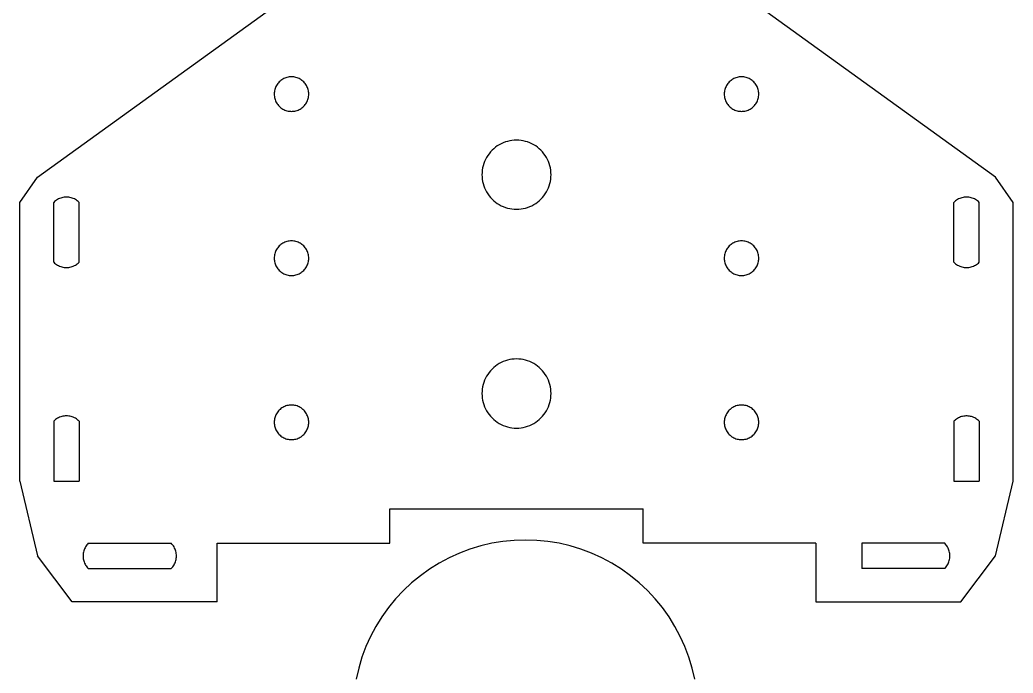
# Model space of a CAD drawing. Extents: x -403 to 403, y -278 to 278.
# Drawn here: x 228.3 to 314.6, y -68.9 to -12.2 of the extents above; entities that cross this region are included whole.
import ezdxf

# ---------------------------------------------------------------- set-up
doc = ezdxf.new("R2010")
doc.units = 0
doc.layers.get('0').update_dxf_attribs({"linetype": 'CONTINUOUS'})

msp = doc.modelspace()

# ---------------------------------------------------------------- linework, layer by layer
for p, q in [((229.871, -25.883), (256.471, -6.661)), ((313.071, -25.883), (286.471, -6.661)), ((251.439, -17.24), (251.347, -17.275)), ((251.533, -17.212), (251.439, -17.24)), ((251.629, -17.189), (251.533, -17.212)), ((251.726, -17.173), (251.629, -17.189)), ((251.823, -17.164), (251.726, -17.173)), ((251.921, -17.161), (251.823, -17.164)), ((252.019, -17.164), (251.921, -17.161)), ((252.117, -17.173), (252.019, -17.164)), ((252.214, -17.189), (252.117, -17.173)), ((252.31, -17.212), (252.214, -17.189)), ((252.404, -17.24), (252.31, -17.212)), ((252.495, -17.275), (252.404, -17.24)), ((290.539, -17.24), (290.447, -17.275)), ((290.633, -17.212), (290.539, -17.24)), ((290.729, -17.189), (290.633, -17.212)), ((290.826, -17.173), (290.729, -17.189)), ((290.923, -17.164), (290.826, -17.173)), ((291.021, -17.161), (290.923, -17.164)), ((291.119, -17.164), (291.021, -17.161)), ((291.217, -17.173), (291.119, -17.164)), ((291.314, -17.189), (291.217, -17.173)), ((291.41, -17.212), (291.314, -17.189)), ((291.504, -17.24), (291.41, -17.212)), ((291.595, -17.275), (291.504, -17.24)), ((250.536, -18.087), (250.501, -18.178)), ((250.576, -17.997), (250.536, -18.087)), ((250.622, -17.911), (250.576, -17.997)), ((250.674, -17.827), (250.622, -17.911)), ((250.731, -17.747), (250.674, -17.827)), ((250.794, -17.672), (250.731, -17.747)), ((250.861, -17.6), (250.794, -17.672)), ((250.932, -17.533), (250.861, -17.6)), ((251.008, -17.471), (250.932, -17.533)), ((251.088, -17.413), (251.008, -17.471)), ((251.171, -17.362), (251.088, -17.413)), ((251.258, -17.315), (251.171, -17.362)), ((251.347, -17.275), (251.258, -17.315)), ((252.585, -17.315), (252.495, -17.275)), ((252.671, -17.362), (252.585, -17.315)), ((252.755, -17.413), (252.671, -17.362)), ((252.834, -17.471), (252.755, -17.413)), ((252.91, -17.533), (252.834, -17.471)), ((252.982, -17.6), (252.91, -17.533)), ((253.049, -17.672), (252.982, -17.6)), ((253.111, -17.747), (253.049, -17.672)), ((253.169, -17.827), (253.111, -17.747)), ((253.22, -17.911), (253.169, -17.827)), ((253.267, -17.997), (253.22, -17.911)), ((253.307, -18.087), (253.267, -17.997)), ((253.342, -18.178), (253.307, -18.087)), ((289.636, -18.087), (289.601, -18.178)), ((289.676, -17.997), (289.636, -18.087)), ((289.722, -17.911), (289.676, -17.997)), ((289.774, -17.827), (289.722, -17.911)), ((289.831, -17.747), (289.774, -17.827)), ((289.894, -17.672), (289.831, -17.747)), ((289.961, -17.6), (289.894, -17.672)), ((290.032, -17.533), (289.961, -17.6)), ((290.108, -17.471), (290.032, -17.533)), ((290.188, -17.413), (290.108, -17.471)), ((290.271, -17.362), (290.188, -17.413)), ((290.358, -17.315), (290.271, -17.362)), ((290.447, -17.275), (290.358, -17.315)), ((291.685, -17.315), (291.595, -17.275)), ((291.771, -17.362), (291.685, -17.315)), ((291.855, -17.413), (291.771, -17.362)), ((291.934, -17.471), (291.855, -17.413)), ((292.01, -17.533), (291.934, -17.471)), ((292.082, -17.6), (292.01, -17.533)), ((292.149, -17.672), (292.082, -17.6)), ((292.211, -17.747), (292.149, -17.672)), ((292.269, -17.827), (292.211, -17.747)), ((292.32, -17.911), (292.269, -17.827)), ((292.367, -17.997), (292.32, -17.911)), ((292.407, -18.087), (292.367, -17.997)), ((292.442, -18.178), (292.407, -18.087)), ((250.425, -18.562), (250.421, -18.661)), ((250.421, -18.661), (250.425, -18.759)), ((250.434, -18.465), (250.425, -18.562)), ((250.425, -18.759), (250.434, -18.856)), ((250.45, -18.368), (250.434, -18.465)), ((250.434, -18.856), (250.45, -18.953)), ((250.472, -18.272), (250.45, -18.368)), ((250.45, -18.953), (250.472, -19.049)), ((250.501, -18.178), (250.472, -18.272)), ((253.37, -18.272), (253.342, -18.178)), ((253.393, -18.368), (253.37, -18.272)), ((253.37, -19.049), (253.393, -18.953)), ((253.409, -18.465), (253.393, -18.368)), ((253.393, -18.953), (253.409, -18.856)), ((253.418, -18.562), (253.409, -18.465)), ((253.409, -18.856), (253.418, -18.759)), ((253.421, -18.661), (253.418, -18.562)), ((253.418, -18.759), (253.421, -18.661)), ((289.525, -18.562), (289.521, -18.661)), ((289.521, -18.661), (289.525, -18.759)), ((289.534, -18.465), (289.525, -18.562)), ((289.525, -18.759), (289.534, -18.856)), ((289.55, -18.368), (289.534, -18.465)), ((289.534, -18.856), (289.55, -18.953)), ((289.572, -18.272), (289.55, -18.368)), ((289.55, -18.953), (289.572, -19.049)), ((289.601, -18.178), (289.572, -18.272)), ((292.47, -18.272), (292.442, -18.178)), ((292.493, -18.368), (292.47, -18.272)), ((292.47, -19.049), (292.493, -18.953)), ((292.509, -18.465), (292.493, -18.368)), ((292.493, -18.953), (292.509, -18.856)), ((292.518, -18.562), (292.509, -18.465)), ((292.509, -18.856), (292.518, -18.759)), ((292.521, -18.661), (292.518, -18.562)), ((292.518, -18.759), (292.521, -18.661)), ((250.472, -19.049), (250.501, -19.143)), ((250.501, -19.143), (250.536, -19.235)), ((250.536, -19.235), (250.576, -19.324)), ((250.576, -19.324), (250.622, -19.411)), ((250.622, -19.411), (250.674, -19.494)), ((250.674, -19.494), (250.731, -19.574)), ((250.731, -19.574), (250.794, -19.65)), ((250.794, -19.65), (250.861, -19.721)), ((250.861, -19.721), (250.932, -19.788)), ((250.932, -19.788), (251.008, -19.851)), ((252.834, -19.851), (252.91, -19.788)), ((252.91, -19.788), (252.982, -19.721)), ((252.982, -19.721), (253.049, -19.65)), ((253.049, -19.65), (253.111, -19.574)), ((253.111, -19.574), (253.169, -19.494)), ((253.169, -19.494), (253.22, -19.411)), ((253.22, -19.411), (253.267, -19.324)), ((253.267, -19.324), (253.307, -19.235)), ((253.307, -19.235), (253.342, -19.143)), ((253.342, -19.143), (253.37, -19.049)), ((289.572, -19.049), (289.601, -19.143)), ((289.601, -19.143), (289.636, -19.235)), ((289.636, -19.235), (289.676, -19.324)), ((289.676, -19.324), (289.722, -19.411)), ((289.722, -19.411), (289.774, -19.494)), ((289.774, -19.494), (289.831, -19.574)), ((289.831, -19.574), (289.894, -19.65)), ((289.894, -19.65), (289.961, -19.721)), ((289.961, -19.721), (290.032, -19.788)), ((290.032, -19.788), (290.108, -19.851)), ((291.934, -19.851), (292.01, -19.788)), ((292.01, -19.788), (292.082, -19.721)), ((292.082, -19.721), (292.149, -19.65)), ((292.149, -19.65), (292.211, -19.574)), ((292.211, -19.574), (292.269, -19.494)), ((292.269, -19.494), (292.32, -19.411)), ((292.32, -19.411), (292.367, -19.324)), ((292.367, -19.324), (292.407, -19.235)), ((292.407, -19.235), (292.442, -19.143)), ((292.442, -19.143), (292.47, -19.049)), ((251.008, -19.851), (251.088, -19.908)), ((251.088, -19.908), (251.171, -19.96)), ((251.171, -19.96), (251.258, -20.006)), ((251.258, -20.006), (251.347, -20.046)), ((251.347, -20.046), (251.439, -20.081)), ((251.439, -20.081), (251.533, -20.109)), ((251.533, -20.109), (251.629, -20.132)), ((251.629, -20.132), (251.726, -20.148)), ((251.726, -20.148), (251.823, -20.157)), ((251.823, -20.157), (251.921, -20.161)), ((251.921, -20.161), (252.019, -20.157)), ((252.019, -20.157), (252.117, -20.148)), ((252.117, -20.148), (252.214, -20.132)), ((252.214, -20.132), (252.31, -20.109)), ((252.31, -20.109), (252.404, -20.081)), ((252.404, -20.081), (252.495, -20.046)), ((252.495, -20.046), (252.585, -20.006)), ((252.585, -20.006), (252.671, -19.96)), ((252.671, -19.96), (252.755, -19.908)), ((252.755, -19.908), (252.834, -19.851)), ((290.108, -19.851), (290.188, -19.908)), ((290.188, -19.908), (290.271, -19.96)), ((290.271, -19.96), (290.358, -20.006)), ((290.358, -20.006), (290.447, -20.046)), ((290.447, -20.046), (290.539, -20.081)), ((290.539, -20.081), (290.633, -20.109)), ((290.633, -20.109), (290.729, -20.132)), ((290.729, -20.132), (290.826, -20.148)), ((290.826, -20.148), (290.923, -20.157)), ((290.923, -20.157), (291.021, -20.161)), ((291.021, -20.161), (291.119, -20.157)), ((291.119, -20.157), (291.217, -20.148)), ((291.217, -20.148), (291.314, -20.132)), ((291.314, -20.132), (291.41, -20.109)), ((291.41, -20.109), (291.504, -20.081)), ((291.504, -20.081), (291.595, -20.046)), ((291.595, -20.046), (291.685, -20.006)), ((291.685, -20.006), (291.771, -19.96)), ((291.771, -19.96), (291.855, -19.908)), ((291.855, -19.908), (291.934, -19.851)), ((269.645, -23.281), (269.493, -23.405)), ((269.805, -23.166), (269.645, -23.281)), ((269.971, -23.063), (269.805, -23.166)), ((270.144, -22.97), (269.971, -23.063)), ((270.323, -22.889), (270.144, -22.97)), ((270.507, -22.82), (270.323, -22.889)), ((270.695, -22.763), (270.507, -22.82)), ((270.886, -22.718), (270.695, -22.763)), ((271.08, -22.686), (270.886, -22.718)), ((271.275, -22.667), (271.08, -22.686)), ((271.471, -22.661), (271.275, -22.667)), ((271.668, -22.667), (271.471, -22.661)), ((271.863, -22.686), (271.668, -22.667)), ((272.057, -22.718), (271.863, -22.686)), ((272.248, -22.763), (272.057, -22.718)), ((272.436, -22.82), (272.248, -22.763)), ((272.619, -22.889), (272.436, -22.82)), ((272.798, -22.97), (272.619, -22.889)), ((272.971, -23.063), (272.798, -22.97)), ((273.138, -23.166), (272.971, -23.063)), ((273.298, -23.281), (273.138, -23.166)), ((273.449, -23.405), (273.298, -23.281)), ((268.873, -24.161), (268.781, -24.334)), ((268.977, -23.994), (268.873, -24.161)), ((269.091, -23.834), (268.977, -23.994)), ((269.216, -23.683), (269.091, -23.834)), ((269.35, -23.539), (269.216, -23.683)), ((269.493, -23.405), (269.35, -23.539)), ((273.593, -23.539), (273.449, -23.405)), ((273.727, -23.683), (273.593, -23.539)), ((273.851, -23.834), (273.727, -23.683)), ((273.966, -23.994), (273.851, -23.834)), ((274.069, -24.161), (273.966, -23.994)), ((274.162, -24.334), (274.069, -24.161)), ((268.574, -24.884), (268.529, -25.075)), ((268.631, -24.696), (268.574, -24.884)), ((268.7, -24.513), (268.631, -24.696)), ((268.781, -24.334), (268.7, -24.513)), ((274.243, -24.513), (274.162, -24.334)), ((274.312, -24.696), (274.243, -24.513)), ((274.369, -24.884), (274.312, -24.696)), ((274.414, -25.075), (274.369, -24.884)), ((228.326, -28.061), (229.871, -25.883)), ((268.478, -25.464), (268.471, -25.661)), ((268.471, -25.661), (268.478, -25.857)), ((268.497, -25.269), (268.478, -25.464)), ((268.478, -25.857), (268.497, -26.052)), ((268.529, -25.075), (268.497, -25.269)), ((274.446, -25.269), (274.414, -25.075)), ((274.465, -25.464), (274.446, -25.269)), ((274.446, -26.052), (274.465, -25.857)), ((274.471, -25.661), (274.465, -25.464)), ((274.465, -25.857), (274.471, -25.661)), ((314.617, -28.061), (313.071, -25.883)), ((268.497, -26.052), (268.529, -26.246)), ((268.529, -26.246), (268.574, -26.437)), ((268.574, -26.437), (268.631, -26.625)), ((268.631, -26.625), (268.7, -26.809)), ((274.243, -26.809), (274.312, -26.625)), ((274.312, -26.625), (274.369, -26.437)), ((274.369, -26.437), (274.414, -26.246)), ((274.414, -26.246), (274.446, -26.052)), ((232.27, -27.608), (232.168, -27.618)), ((232.371, -27.605), (232.27, -27.608)), ((232.473, -27.608), (232.371, -27.605)), ((232.574, -27.618), (232.473, -27.608)), ((268.7, -26.809), (268.781, -26.987)), ((268.781, -26.987), (268.873, -27.161)), ((268.873, -27.161), (268.977, -27.327)), ((268.977, -27.327), (269.091, -27.487)), ((269.091, -27.487), (269.216, -27.639)), ((273.727, -27.639), (273.851, -27.487)), ((273.851, -27.487), (273.966, -27.327)), ((273.966, -27.327), (274.069, -27.161)), ((274.069, -27.161), (274.162, -26.987)), ((274.162, -26.987), (274.243, -26.809)), ((310.47, -27.608), (310.368, -27.618)), ((310.571, -27.605), (310.47, -27.608)), ((310.673, -27.608), (310.571, -27.605)), ((310.774, -27.618), (310.673, -27.608)), ((228.326, -52.261), (228.326, -28.061)), ((231.346, -27.991), (231.271, -28.061)), ((231.271, -33.261), (231.271, -28.061)), ((231.424, -27.926), (231.346, -27.991)), ((231.507, -27.867), (231.424, -27.926)), ((231.594, -27.813), (231.507, -27.867)), ((231.683, -27.765), (231.594, -27.813)), ((231.776, -27.723), (231.683, -27.765)), ((231.871, -27.688), (231.776, -27.723)), ((231.969, -27.658), (231.871, -27.688)), ((232.068, -27.635), (231.969, -27.658)), ((232.168, -27.618), (232.068, -27.635)), ((232.675, -27.635), (232.574, -27.618)), ((232.774, -27.658), (232.675, -27.635)), ((232.871, -27.688), (232.774, -27.658)), ((232.967, -27.723), (232.871, -27.688)), ((233.059, -27.765), (232.967, -27.723)), ((233.149, -27.813), (233.059, -27.765)), ((233.236, -27.867), (233.149, -27.813)), ((233.318, -27.926), (233.236, -27.867)), ((233.397, -27.991), (233.318, -27.926)), ((233.471, -28.061), (233.397, -27.991)), ((233.471, -33.261), (233.471, -28.061)), ((269.216, -27.639), (269.35, -27.782)), ((269.35, -27.782), (269.493, -27.916)), ((269.493, -27.916), (269.645, -28.041)), ((269.645, -28.041), (269.805, -28.155)), ((269.805, -28.155), (269.971, -28.259)), ((269.971, -28.259), (270.144, -28.351)), ((270.144, -28.351), (270.323, -28.432)), ((270.323, -28.432), (270.507, -28.501)), ((272.436, -28.501), (272.619, -28.432)), ((272.619, -28.432), (272.798, -28.351)), ((272.798, -28.351), (272.971, -28.259)), ((272.971, -28.259), (273.138, -28.155)), ((273.138, -28.155), (273.298, -28.041)), ((273.298, -28.041), (273.449, -27.916)), ((273.449, -27.916), (273.593, -27.782)), ((273.593, -27.782), (273.727, -27.639)), ((309.546, -27.991), (309.471, -28.061)), ((309.471, -33.261), (309.471, -28.061)), ((309.624, -27.926), (309.546, -27.991)), ((309.707, -27.867), (309.624, -27.926)), ((309.794, -27.813), (309.707, -27.867)), ((309.883, -27.765), (309.794, -27.813)), ((309.976, -27.723), (309.883, -27.765)), ((310.071, -27.688), (309.976, -27.723)), ((310.169, -27.658), (310.071, -27.688)), ((310.268, -27.635), (310.169, -27.658)), ((310.368, -27.618), (310.268, -27.635)), ((310.875, -27.635), (310.774, -27.618)), ((310.974, -27.658), (310.875, -27.635)), ((311.071, -27.688), (310.974, -27.658)), ((311.167, -27.723), (311.071, -27.688)), ((311.259, -27.765), (311.167, -27.723)), ((311.349, -27.813), (311.259, -27.765)), ((311.436, -27.867), (311.349, -27.813)), ((311.518, -27.926), (311.436, -27.867)), ((311.597, -27.991), (311.518, -27.926)), ((311.671, -28.061), (311.597, -27.991)), ((311.671, -33.261), (311.671, -28.061)), ((314.617, -52.261), (314.617, -28.061)), ((270.507, -28.501), (270.695, -28.558)), ((270.695, -28.558), (270.886, -28.603)), ((270.886, -28.603), (271.08, -28.635)), ((271.08, -28.635), (271.275, -28.654)), ((271.275, -28.654), (271.471, -28.661)), ((271.471, -28.661), (271.668, -28.654)), ((271.668, -28.654), (271.863, -28.635)), ((271.863, -28.635), (272.057, -28.603)), ((272.057, -28.603), (272.248, -28.558)), ((272.248, -28.558), (272.436, -28.501)), ((250.794, -31.922), (250.731, -31.997)), ((250.861, -31.85), (250.794, -31.922)), ((250.932, -31.783), (250.861, -31.85)), ((251.008, -31.721), (250.932, -31.783)), ((251.088, -31.663), (251.008, -31.721)), ((251.171, -31.612), (251.088, -31.663)), ((251.258, -31.565), (251.171, -31.612)), ((251.347, -31.525), (251.258, -31.565)), ((251.439, -31.49), (251.347, -31.525)), ((251.533, -31.462), (251.439, -31.49)), ((251.629, -31.439), (251.533, -31.462)), ((251.726, -31.423), (251.629, -31.439)), ((251.823, -31.414), (251.726, -31.423)), ((251.921, -31.411), (251.823, -31.414)), ((252.019, -31.414), (251.921, -31.411)), ((252.117, -31.423), (252.019, -31.414)), ((252.214, -31.439), (252.117, -31.423)), ((252.31, -31.462), (252.214, -31.439)), ((252.404, -31.49), (252.31, -31.462)), ((252.495, -31.525), (252.404, -31.49)), ((252.585, -31.565), (252.495, -31.525)), ((252.671, -31.612), (252.585, -31.565)), ((252.755, -31.663), (252.671, -31.612)), ((252.834, -31.721), (252.755, -31.663)), ((252.91, -31.783), (252.834, -31.721)), ((252.982, -31.85), (252.91, -31.783)), ((253.049, -31.922), (252.982, -31.85)), ((253.111, -31.997), (253.049, -31.922)), ((289.894, -31.922), (289.831, -31.997)), ((289.961, -31.85), (289.894, -31.922)), ((290.032, -31.783), (289.961, -31.85)), ((290.108, -31.721), (290.032, -31.783)), ((290.188, -31.663), (290.108, -31.721)), ((290.271, -31.612), (290.188, -31.663)), ((290.358, -31.565), (290.271, -31.612)), ((290.447, -31.525), (290.358, -31.565)), ((290.539, -31.49), (290.447, -31.525)), ((290.633, -31.462), (290.539, -31.49)), ((290.729, -31.439), (290.633, -31.462)), ((290.826, -31.423), (290.729, -31.439)), ((290.923, -31.414), (290.826, -31.423)), ((291.021, -31.411), (290.923, -31.414)), ((291.119, -31.414), (291.021, -31.411)), ((291.217, -31.423), (291.119, -31.414)), ((291.314, -31.439), (291.217, -31.423)), ((291.41, -31.462), (291.314, -31.439)), ((291.504, -31.49), (291.41, -31.462)), ((291.595, -31.525), (291.504, -31.49)), ((291.685, -31.565), (291.595, -31.525)), ((291.771, -31.612), (291.685, -31.565)), ((291.855, -31.663), (291.771, -31.612)), ((291.934, -31.721), (291.855, -31.663)), ((292.01, -31.783), (291.934, -31.721)), ((292.082, -31.85), (292.01, -31.783)), ((292.149, -31.922), (292.082, -31.85)), ((292.211, -31.997), (292.149, -31.922)), ((250.434, -32.715), (250.425, -32.812)), ((250.45, -32.618), (250.434, -32.715)), ((250.472, -32.522), (250.45, -32.618)), ((250.501, -32.428), (250.472, -32.522)), ((250.536, -32.337), (250.501, -32.428)), ((250.576, -32.247), (250.536, -32.337)), ((250.622, -32.161), (250.576, -32.247)), ((250.674, -32.077), (250.622, -32.161)), ((250.731, -31.997), (250.674, -32.077)), ((253.169, -32.077), (253.111, -31.997)), ((253.22, -32.161), (253.169, -32.077)), ((253.267, -32.247), (253.22, -32.161)), ((253.307, -32.337), (253.267, -32.247)), ((253.342, -32.428), (253.307, -32.337)), ((253.37, -32.522), (253.342, -32.428)), ((253.393, -32.618), (253.37, -32.522)), ((253.409, -32.715), (253.393, -32.618)), ((253.418, -32.812), (253.409, -32.715)), ((289.534, -32.715), (289.525, -32.812)), ((289.55, -32.618), (289.534, -32.715)), ((289.572, -32.522), (289.55, -32.618)), ((289.601, -32.428), (289.572, -32.522)), ((289.636, -32.337), (289.601, -32.428)), ((289.676, -32.247), (289.636, -32.337)), ((289.722, -32.161), (289.676, -32.247)), ((289.774, -32.077), (289.722, -32.161)), ((289.831, -31.997), (289.774, -32.077)), ((292.269, -32.077), (292.211, -31.997)), ((292.32, -32.161), (292.269, -32.077)), ((292.367, -32.247), (292.32, -32.161)), ((292.407, -32.337), (292.367, -32.247)), ((292.442, -32.428), (292.407, -32.337)), ((292.47, -32.522), (292.442, -32.428)), ((292.493, -32.618), (292.47, -32.522)), ((292.509, -32.715), (292.493, -32.618)), ((292.518, -32.812), (292.509, -32.715)), ((231.271, -33.261), (231.346, -33.33)), ((231.346, -33.33), (231.424, -33.395)), ((231.424, -33.395), (231.507, -33.454)), ((231.507, -33.454), (231.594, -33.508)), ((231.594, -33.508), (231.683, -33.556)), ((231.683, -33.556), (231.776, -33.598)), ((231.776, -33.598), (231.871, -33.634)), ((231.871, -33.634), (231.969, -33.663)), ((232.774, -33.663), (232.871, -33.634)), ((232.871, -33.634), (232.967, -33.598)), ((232.967, -33.598), (233.059, -33.556)), ((233.059, -33.556), (233.149, -33.508)), ((233.149, -33.508), (233.236, -33.454)), ((233.236, -33.454), (233.318, -33.395)), ((233.318, -33.395), (233.397, -33.33)), ((233.397, -33.33), (233.471, -33.261)), ((250.425, -32.812), (250.421, -32.911)), ((250.421, -32.911), (250.425, -33.009)), ((250.425, -33.009), (250.434, -33.106)), ((250.434, -33.106), (250.45, -33.203)), ((250.45, -33.203), (250.472, -33.299)), ((250.472, -33.299), (250.501, -33.393)), ((250.501, -33.393), (250.536, -33.485)), ((250.536, -33.485), (250.576, -33.574)), ((250.576, -33.574), (250.622, -33.661)), ((253.22, -33.661), (253.267, -33.574)), ((253.267, -33.574), (253.307, -33.485)), ((253.307, -33.485), (253.342, -33.393)), ((253.342, -33.393), (253.37, -33.299)), ((253.37, -33.299), (253.393, -33.203)), ((253.393, -33.203), (253.409, -33.106)), ((253.409, -33.106), (253.418, -33.009)), ((253.421, -32.911), (253.418, -32.812)), ((253.418, -33.009), (253.421, -32.911)), ((289.525, -32.812), (289.521, -32.911)), ((289.521, -32.911), (289.525, -33.009)), ((289.525, -33.009), (289.534, -33.106)), ((289.534, -33.106), (289.55, -33.203)), ((289.55, -33.203), (289.572, -33.299)), ((289.572, -33.299), (289.601, -33.393)), ((289.601, -33.393), (289.636, -33.485)), ((289.636, -33.485), (289.676, -33.574)), ((289.676, -33.574), (289.722, -33.661)), ((292.32, -33.661), (292.367, -33.574)), ((292.367, -33.574), (292.407, -33.485)), ((292.407, -33.485), (292.442, -33.393)), ((292.442, -33.393), (292.47, -33.299)), ((292.47, -33.299), (292.493, -33.203)), ((292.493, -33.203), (292.509, -33.106)), ((292.509, -33.106), (292.518, -33.009)), ((292.521, -32.911), (292.518, -32.812)), ((292.518, -33.009), (292.521, -32.911)), ((309.471, -33.261), (309.546, -33.33)), ((309.546, -33.33), (309.624, -33.395)), ((309.624, -33.395), (309.707, -33.454)), ((309.707, -33.454), (309.794, -33.508)), ((309.794, -33.508), (309.883, -33.556)), ((309.883, -33.556), (309.976, -33.598)), ((309.976, -33.598), (310.071, -33.634)), ((310.071, -33.634), (310.169, -33.663)), ((310.974, -33.663), (311.071, -33.634)), ((311.071, -33.634), (311.167, -33.598)), ((311.167, -33.598), (311.259, -33.556)), ((311.259, -33.556), (311.349, -33.508)), ((311.349, -33.508), (311.436, -33.454)), ((311.436, -33.454), (311.518, -33.395)), ((311.518, -33.395), (311.597, -33.33)), ((311.597, -33.33), (311.671, -33.261)), ((231.969, -33.663), (232.068, -33.686)), ((232.068, -33.686), (232.168, -33.703)), ((232.168, -33.703), (232.27, -33.713)), ((232.27, -33.713), (232.371, -33.716)), ((232.371, -33.716), (232.473, -33.713)), ((232.473, -33.713), (232.574, -33.703)), ((232.574, -33.703), (232.675, -33.686)), ((232.675, -33.686), (232.774, -33.663)), ((250.622, -33.661), (250.674, -33.744)), ((250.674, -33.744), (250.731, -33.824)), ((250.731, -33.824), (250.794, -33.9)), ((250.794, -33.9), (250.861, -33.971)), ((250.861, -33.971), (250.932, -34.038)), ((250.932, -34.038), (251.008, -34.101)), ((251.008, -34.101), (251.088, -34.158)), ((251.088, -34.158), (251.171, -34.21)), ((251.171, -34.21), (251.258, -34.256)), ((251.258, -34.256), (251.347, -34.296)), ((251.347, -34.296), (251.439, -34.331)), ((251.439, -34.331), (251.533, -34.359)), ((251.533, -34.359), (251.629, -34.382)), ((251.629, -34.382), (251.726, -34.398)), ((251.726, -34.398), (251.823, -34.407)), ((251.823, -34.407), (251.921, -34.411)), ((251.921, -34.411), (252.019, -34.407)), ((252.019, -34.407), (252.117, -34.398)), ((252.117, -34.398), (252.214, -34.382)), ((252.214, -34.382), (252.31, -34.359)), ((252.31, -34.359), (252.404, -34.331)), ((252.404, -34.331), (252.495, -34.296)), ((252.495, -34.296), (252.585, -34.256)), ((252.585, -34.256), (252.671, -34.21)), ((252.671, -34.21), (252.755, -34.158)), ((252.755, -34.158), (252.834, -34.101)), ((252.834, -34.101), (252.91, -34.038)), ((252.91, -34.038), (252.982, -33.971)), ((252.982, -33.971), (253.049, -33.9)), ((253.049, -33.9), (253.111, -33.824)), ((253.111, -33.824), (253.169, -33.744)), ((253.169, -33.744), (253.22, -33.661)), ((289.722, -33.661), (289.774, -33.744)), ((289.774, -33.744), (289.831, -33.824)), ((289.831, -33.824), (289.894, -33.9)), ((289.894, -33.9), (289.961, -33.971)), ((289.961, -33.971), (290.032, -34.038)), ((290.032, -34.038), (290.108, -34.101)), ((290.108, -34.101), (290.188, -34.158)), ((290.188, -34.158), (290.271, -34.21)), ((290.271, -34.21), (290.358, -34.256)), ((290.358, -34.256), (290.447, -34.296)), ((290.447, -34.296), (290.539, -34.331)), ((290.539, -34.331), (290.633, -34.359)), ((290.633, -34.359), (290.729, -34.382)), ((290.729, -34.382), (290.826, -34.398)), ((290.826, -34.398), (290.923, -34.407)), ((290.923, -34.407), (291.021, -34.411)), ((291.021, -34.411), (291.119, -34.407)), ((291.119, -34.407), (291.217, -34.398)), ((291.217, -34.398), (291.314, -34.382)), ((291.314, -34.382), (291.41, -34.359)), ((291.41, -34.359), (291.504, -34.331)), ((291.504, -34.331), (291.595, -34.296)), ((291.595, -34.296), (291.685, -34.256)), ((291.685, -34.256), (291.771, -34.21)), ((291.771, -34.21), (291.855, -34.158)), ((291.855, -34.158), (291.934, -34.101)), ((291.934, -34.101), (292.01, -34.038)), ((292.01, -34.038), (292.082, -33.971)), ((292.082, -33.971), (292.149, -33.9)), ((292.149, -33.9), (292.211, -33.824)), ((292.211, -33.824), (292.269, -33.744)), ((292.269, -33.744), (292.32, -33.661)), ((310.169, -33.663), (310.268, -33.686)), ((310.268, -33.686), (310.368, -33.703)), ((310.368, -33.703), (310.47, -33.713)), ((310.47, -33.713), (310.571, -33.716)), ((310.571, -33.716), (310.673, -33.713)), ((310.673, -33.713), (310.774, -33.703)), ((310.774, -33.703), (310.875, -33.686)), ((310.875, -33.686), (310.974, -33.663)), ((269.645, -42.281), (269.493, -42.405)), ((269.805, -42.166), (269.645, -42.281)), ((269.971, -42.063), (269.805, -42.166)), ((270.144, -41.97), (269.971, -42.063)), ((270.323, -41.889), (270.144, -41.97)), ((270.507, -41.82), (270.323, -41.889)), ((270.695, -41.763), (270.507, -41.82)), ((270.886, -41.718), (270.695, -41.763)), ((271.08, -41.686), (270.886, -41.718)), ((271.275, -41.667), (271.08, -41.686)), ((271.471, -41.661), (271.275, -41.667)), ((271.668, -41.667), (271.471, -41.661)), ((271.863, -41.686), (271.668, -41.667)), ((272.057, -41.718), (271.863, -41.686)), ((272.248, -41.763), (272.057, -41.718)), ((272.436, -41.82), (272.248, -41.763)), ((272.619, -41.889), (272.436, -41.82)), ((272.798, -41.97), (272.619, -41.889)), ((272.971, -42.063), (272.798, -41.97)), ((273.138, -42.166), (272.971, -42.063)), ((273.298, -42.281), (273.138, -42.166)), ((273.449, -42.405), (273.298, -42.281)), ((268.977, -42.994), (268.873, -43.161)), ((269.091, -42.834), (268.977, -42.994)), ((269.216, -42.683), (269.091, -42.834)), ((269.35, -42.539), (269.216, -42.683)), ((269.493, -42.405), (269.35, -42.539)), ((273.593, -42.539), (273.449, -42.405)), ((273.727, -42.683), (273.593, -42.539)), ((273.851, -42.834), (273.727, -42.683)), ((273.966, -42.994), (273.851, -42.834)), ((274.069, -43.161), (273.966, -42.994)), ((268.574, -43.884), (268.529, -44.075)), ((268.631, -43.696), (268.574, -43.884)), ((268.7, -43.513), (268.631, -43.696)), ((268.781, -43.334), (268.7, -43.513)), ((268.873, -43.161), (268.781, -43.334)), ((274.162, -43.334), (274.069, -43.161)), ((274.243, -43.513), (274.162, -43.334)), ((274.312, -43.696), (274.243, -43.513)), ((274.369, -43.884), (274.312, -43.696)), ((274.414, -44.075), (274.369, -43.884)), ((268.478, -44.464), (268.471, -44.661)), ((268.471, -44.661), (268.478, -44.857)), ((268.497, -44.269), (268.478, -44.464)), ((268.478, -44.857), (268.497, -45.052)), ((268.529, -44.075), (268.497, -44.269)), ((274.446, -44.269), (274.414, -44.075)), ((274.465, -44.464), (274.446, -44.269)), ((274.446, -45.052), (274.465, -44.857)), ((274.471, -44.661), (274.465, -44.464)), ((274.465, -44.857), (274.471, -44.661)), ((251.533, -45.712), (251.439, -45.74)), ((251.629, -45.689), (251.533, -45.712)), ((251.726, -45.673), (251.629, -45.689)), ((251.823, -45.664), (251.726, -45.673)), ((251.921, -45.661), (251.823, -45.664)), ((252.019, -45.664), (251.921, -45.661)), ((252.117, -45.673), (252.019, -45.664)), ((252.214, -45.689), (252.117, -45.673)), ((252.31, -45.712), (252.214, -45.689)), ((252.404, -45.74), (252.31, -45.712)), ((268.497, -45.052), (268.529, -45.246)), ((268.529, -45.246), (268.574, -45.437)), ((268.574, -45.437), (268.631, -45.625)), ((268.631, -45.625), (268.7, -45.809)), ((274.243, -45.809), (274.312, -45.625)), ((274.312, -45.625), (274.369, -45.437)), ((274.369, -45.437), (274.414, -45.246)), ((274.414, -45.246), (274.446, -45.052)), ((290.633, -45.712), (290.539, -45.74)), ((290.729, -45.689), (290.633, -45.712)), ((290.826, -45.673), (290.729, -45.689)), ((290.923, -45.664), (290.826, -45.673)), ((291.021, -45.661), (290.923, -45.664)), ((291.119, -45.664), (291.021, -45.661)), ((291.217, -45.673), (291.119, -45.664)), ((291.314, -45.689), (291.217, -45.673)), ((291.41, -45.712), (291.314, -45.689)), ((291.504, -45.74), (291.41, -45.712)), ((250.536, -46.587), (250.501, -46.678)), ((250.576, -46.497), (250.536, -46.587)), ((250.622, -46.411), (250.576, -46.497)), ((250.674, -46.327), (250.622, -46.411)), ((250.731, -46.247), (250.674, -46.327)), ((250.794, -46.172), (250.731, -46.247)), ((250.861, -46.1), (250.794, -46.172)), ((250.932, -46.033), (250.861, -46.1)), ((251.008, -45.971), (250.932, -46.033)), ((251.088, -45.913), (251.008, -45.971)), ((251.171, -45.862), (251.088, -45.913)), ((251.258, -45.815), (251.171, -45.862)), ((251.347, -45.775), (251.258, -45.815)), ((251.439, -45.74), (251.347, -45.775)), ((252.495, -45.775), (252.404, -45.74)), ((252.585, -45.815), (252.495, -45.775)), ((252.671, -45.862), (252.585, -45.815)), ((252.755, -45.913), (252.671, -45.862)), ((252.834, -45.971), (252.755, -45.913)), ((252.91, -46.033), (252.834, -45.971)), ((252.982, -46.1), (252.91, -46.033)), ((253.049, -46.172), (252.982, -46.1)), ((253.111, -46.247), (253.049, -46.172)), ((253.169, -46.327), (253.111, -46.247)), ((253.22, -46.411), (253.169, -46.327)), ((253.267, -46.497), (253.22, -46.411)), ((253.307, -46.587), (253.267, -46.497)), ((253.342, -46.678), (253.307, -46.587)), ((268.7, -45.809), (268.781, -45.987)), ((268.781, -45.987), (268.873, -46.161)), ((268.873, -46.161), (268.977, -46.327)), ((268.977, -46.327), (269.091, -46.487)), ((269.091, -46.487), (269.216, -46.639)), ((273.727, -46.639), (273.851, -46.487)), ((273.851, -46.487), (273.966, -46.327)), ((273.966, -46.327), (274.069, -46.161)), ((274.069, -46.161), (274.162, -45.987)), ((274.162, -45.987), (274.243, -45.809)), ((289.636, -46.587), (289.601, -46.678)), ((289.676, -46.497), (289.636, -46.587)), ((289.722, -46.411), (289.676, -46.497)), ((289.774, -46.327), (289.722, -46.411)), ((289.831, -46.247), (289.774, -46.327)), ((289.894, -46.172), (289.831, -46.247)), ((289.961, -46.1), (289.894, -46.172)), ((290.032, -46.033), (289.961, -46.1)), ((290.108, -45.971), (290.032, -46.033)), ((290.188, -45.913), (290.108, -45.971)), ((290.271, -45.862), (290.188, -45.913)), ((290.358, -45.815), (290.271, -45.862)), ((290.447, -45.775), (290.358, -45.815)), ((290.539, -45.74), (290.447, -45.775)), ((291.595, -45.775), (291.504, -45.74)), ((291.685, -45.815), (291.595, -45.775)), ((291.771, -45.862), (291.685, -45.815)), ((291.855, -45.913), (291.771, -45.862)), ((291.934, -45.971), (291.855, -45.913)), ((292.01, -46.033), (291.934, -45.971)), ((292.082, -46.1), (292.01, -46.033)), ((292.149, -46.172), (292.082, -46.1)), ((292.211, -46.247), (292.149, -46.172)), ((292.269, -46.327), (292.211, -46.247)), ((292.32, -46.411), (292.269, -46.327)), ((292.367, -46.497), (292.32, -46.411)), ((292.407, -46.587), (292.367, -46.497)), ((292.442, -46.678), (292.407, -46.587)), ((231.346, -46.991), (231.271, -47.061)), ((231.271, -47.061), (231.271, -52.261)), ((231.424, -46.926), (231.346, -46.991)), ((231.507, -46.867), (231.424, -46.926)), ((231.594, -46.813), (231.507, -46.867)), ((231.683, -46.765), (231.594, -46.813)), ((231.776, -46.723), (231.683, -46.765)), ((231.871, -46.688), (231.776, -46.723)), ((231.969, -46.658), (231.871, -46.688)), ((232.068, -46.635), (231.969, -46.658)), ((232.168, -46.618), (232.068, -46.635)), ((232.27, -46.608), (232.168, -46.618)), ((232.371, -46.605), (232.27, -46.608)), ((232.473, -46.608), (232.371, -46.605)), ((232.574, -46.618), (232.473, -46.608)), ((232.675, -46.635), (232.574, -46.618)), ((232.774, -46.658), (232.675, -46.635)), ((232.871, -46.688), (232.774, -46.658)), ((232.967, -46.723), (232.871, -46.688)), ((233.059, -46.765), (232.967, -46.723)), ((233.149, -46.813), (233.059, -46.765)), ((233.236, -46.867), (233.149, -46.813)), ((233.318, -46.926), (233.236, -46.867)), ((233.397, -46.991), (233.318, -46.926)), ((233.471, -47.061), (233.397, -46.991)), ((233.471, -47.061), (233.471, -52.261)), ((250.425, -47.062), (250.421, -47.161)), ((250.421, -47.161), (250.425, -47.259)), ((250.434, -46.965), (250.425, -47.062)), ((250.425, -47.259), (250.434, -47.356)), ((250.45, -46.868), (250.434, -46.965)), ((250.434, -47.356), (250.45, -47.453)), ((250.472, -46.772), (250.45, -46.868)), ((250.45, -47.453), (250.472, -47.549)), ((250.501, -46.678), (250.472, -46.772)), ((253.37, -46.772), (253.342, -46.678)), ((253.393, -46.868), (253.37, -46.772)), ((253.37, -47.549), (253.393, -47.453)), ((253.409, -46.965), (253.393, -46.868)), ((253.393, -47.453), (253.409, -47.356)), ((253.418, -47.062), (253.409, -46.965)), ((253.409, -47.356), (253.418, -47.259)), ((253.421, -47.161), (253.418, -47.062)), ((253.418, -47.259), (253.421, -47.161)), ((269.216, -46.639), (269.35, -46.782)), ((269.35, -46.782), (269.493, -46.916)), ((269.493, -46.916), (269.645, -47.041)), ((269.645, -47.041), (269.805, -47.155)), ((269.805, -47.155), (269.971, -47.259)), ((269.971, -47.259), (270.144, -47.351)), ((270.144, -47.351), (270.323, -47.432)), ((270.323, -47.432), (270.507, -47.501)), ((272.436, -47.501), (272.619, -47.432)), ((272.619, -47.432), (272.798, -47.351)), ((272.798, -47.351), (272.971, -47.259)), ((272.971, -47.259), (273.138, -47.155)), ((273.138, -47.155), (273.298, -47.041)), ((273.298, -47.041), (273.449, -46.916)), ((273.449, -46.916), (273.593, -46.782)), ((273.593, -46.782), (273.727, -46.639)), ((289.525, -47.062), (289.521, -47.161)), ((289.521, -47.161), (289.525, -47.259)), ((289.534, -46.965), (289.525, -47.062)), ((289.525, -47.259), (289.534, -47.356)), ((289.55, -46.868), (289.534, -46.965)), ((289.534, -47.356), (289.55, -47.453)), ((289.572, -46.772), (289.55, -46.868)), ((289.55, -47.453), (289.572, -47.549)), ((289.601, -46.678), (289.572, -46.772)), ((292.47, -46.772), (292.442, -46.678)), ((292.493, -46.868), (292.47, -46.772)), ((292.47, -47.549), (292.493, -47.453)), ((292.509, -46.965), (292.493, -46.868)), ((292.493, -47.453), (292.509, -47.356)), ((292.518, -47.062), (292.509, -46.965)), ((292.509, -47.356), (292.518, -47.259)), ((292.521, -47.161), (292.518, -47.062)), ((292.518, -47.259), (292.521, -47.161)), ((309.543, -46.994), (309.471, -47.061)), ((309.471, -47.061), (309.471, -52.261)), ((309.618, -46.931), (309.543, -46.994)), ((309.697, -46.874), (309.618, -46.931)), ((309.779, -46.822), (309.697, -46.874)), ((309.865, -46.774), (309.779, -46.822)), ((309.954, -46.733), (309.865, -46.774)), ((310.044, -46.697), (309.954, -46.733)), ((310.137, -46.667), (310.044, -46.697)), ((310.232, -46.642), (310.137, -46.667)), ((310.328, -46.624), (310.232, -46.642)), ((310.425, -46.612), (310.328, -46.624)), ((310.522, -46.606), (310.425, -46.612)), ((310.62, -46.606), (310.522, -46.606)), ((310.718, -46.612), (310.62, -46.606)), ((310.815, -46.624), (310.718, -46.612)), ((310.911, -46.642), (310.815, -46.624)), ((311.005, -46.667), (310.911, -46.642)), ((311.098, -46.697), (311.005, -46.667)), ((311.189, -46.733), (311.098, -46.697)), ((311.278, -46.774), (311.189, -46.733)), ((311.363, -46.822), (311.278, -46.774)), ((311.446, -46.874), (311.363, -46.822)), ((311.525, -46.931), (311.446, -46.874)), ((311.6, -46.994), (311.525, -46.931)), ((311.671, -47.061), (311.6, -46.994)), ((311.671, -47.061), (311.671, -52.261)), ((250.472, -47.549), (250.501, -47.643)), ((250.501, -47.643), (250.536, -47.735)), ((250.536, -47.735), (250.576, -47.824)), ((250.576, -47.824), (250.622, -47.911)), ((250.622, -47.911), (250.674, -47.994)), ((250.674, -47.994), (250.731, -48.074)), ((250.731, -48.074), (250.794, -48.15)), ((250.794, -48.15), (250.861, -48.221)), ((250.861, -48.221), (250.932, -48.288)), ((250.932, -48.288), (251.008, -48.351)), ((252.834, -48.351), (252.91, -48.288)), ((252.91, -48.288), (252.982, -48.221)), ((252.982, -48.221), (253.049, -48.15)), ((253.049, -48.15), (253.111, -48.074)), ((253.111, -48.074), (253.169, -47.994)), ((253.169, -47.994), (253.22, -47.911)), ((253.22, -47.911), (253.267, -47.824)), ((253.267, -47.824), (253.307, -47.735)), ((253.307, -47.735), (253.342, -47.643)), ((253.342, -47.643), (253.37, -47.549)), ((270.507, -47.501), (270.695, -47.558)), ((270.695, -47.558), (270.886, -47.603)), ((270.886, -47.603), (271.08, -47.635)), ((271.08, -47.635), (271.275, -47.654)), ((271.275, -47.654), (271.471, -47.661)), ((271.471, -47.661), (271.668, -47.654)), ((271.668, -47.654), (271.863, -47.635)), ((271.863, -47.635), (272.057, -47.603)), ((272.057, -47.603), (272.248, -47.558)), ((272.248, -47.558), (272.436, -47.501)), ((289.572, -47.549), (289.601, -47.643)), ((289.601, -47.643), (289.636, -47.735)), ((289.636, -47.735), (289.676, -47.824)), ((289.676, -47.824), (289.722, -47.911)), ((289.722, -47.911), (289.774, -47.994)), ((289.774, -47.994), (289.831, -48.074)), ((289.831, -48.074), (289.894, -48.15)), ((289.894, -48.15), (289.961, -48.221)), ((289.961, -48.221), (290.032, -48.288)), ((290.032, -48.288), (290.108, -48.351)), ((291.934, -48.351), (292.01, -48.288)), ((292.01, -48.288), (292.082, -48.221)), ((292.082, -48.221), (292.149, -48.15)), ((292.149, -48.15), (292.211, -48.074)), ((292.211, -48.074), (292.269, -47.994)), ((292.269, -47.994), (292.32, -47.911)), ((292.32, -47.911), (292.367, -47.824)), ((292.367, -47.824), (292.407, -47.735)), ((292.407, -47.735), (292.442, -47.643)), ((292.442, -47.643), (292.47, -47.549)), ((251.008, -48.351), (251.088, -48.408)), ((251.088, -48.408), (251.171, -48.46)), ((251.171, -48.46), (251.258, -48.506)), ((251.258, -48.506), (251.347, -48.546)), ((251.347, -48.546), (251.439, -48.581)), ((251.439, -48.581), (251.533, -48.609)), ((251.533, -48.609), (251.629, -48.632)), ((251.629, -48.632), (251.726, -48.648)), ((251.726, -48.648), (251.823, -48.657)), ((251.823, -48.657), (251.921, -48.661)), ((251.921, -48.661), (252.019, -48.657)), ((252.019, -48.657), (252.117, -48.648)), ((252.117, -48.648), (252.214, -48.632)), ((252.214, -48.632), (252.31, -48.609)), ((252.31, -48.609), (252.404, -48.581)), ((252.404, -48.581), (252.495, -48.546)), ((252.495, -48.546), (252.585, -48.506)), ((252.585, -48.506), (252.671, -48.46)), ((252.671, -48.46), (252.755, -48.408)), ((252.755, -48.408), (252.834, -48.351)), ((290.108, -48.351), (290.188, -48.408)), ((290.188, -48.408), (290.271, -48.46)), ((290.271, -48.46), (290.358, -48.506)), ((290.358, -48.506), (290.447, -48.546)), ((290.447, -48.546), (290.539, -48.581)), ((290.539, -48.581), (290.633, -48.609)), ((290.633, -48.609), (290.729, -48.632)), ((290.729, -48.632), (290.826, -48.648)), ((290.826, -48.648), (290.923, -48.657)), ((290.923, -48.657), (291.021, -48.661)), ((291.021, -48.661), (291.119, -48.657)), ((291.119, -48.657), (291.217, -48.648)), ((291.217, -48.648), (291.314, -48.632)), ((291.314, -48.632), (291.41, -48.609)), ((291.41, -48.609), (291.504, -48.581)), ((291.504, -48.581), (291.595, -48.546)), ((291.595, -48.546), (291.685, -48.506)), ((291.685, -48.506), (291.771, -48.46)), ((291.771, -48.46), (291.855, -48.408)), ((291.855, -48.408), (291.934, -48.351)), ((228.326, -52.261), (229.871, -58.761)), ((231.271, -52.261), (233.471, -52.261)), ((309.471, -52.261), (311.671, -52.261)), ((313.071, -58.761), (314.617, -52.261)), ((260.471, -54.661), (282.471, -54.661)), ((260.471, -57.661), (260.471, -54.661)), ((282.471, -57.661), (282.471, -54.661)), ((234.142, -57.807), (234.085, -57.886)), ((234.204, -57.732), (234.142, -57.807)), ((234.271, -57.661), (234.204, -57.732)), ((234.271, -57.661), (241.471, -57.661)), ((241.541, -57.735), (241.471, -57.661)), ((241.606, -57.814), (241.541, -57.735)), ((241.665, -57.896), (241.606, -57.814)), ((245.471, -57.661), (260.471, -57.661)), ((245.471, -62.761), (245.471, -57.661)), ((269.323, -57.666), (268.367, -57.889)), ((270.291, -57.506), (269.323, -57.666)), ((271.268, -57.41), (270.291, -57.506)), ((272.249, -57.378), (271.268, -57.41)), ((273.23, -57.41), (272.249, -57.378)), ((274.207, -57.506), (273.23, -57.41)), ((275.176, -57.666), (274.207, -57.506)), ((276.132, -57.889), (275.176, -57.666)), ((297.471, -57.661), (282.471, -57.661)), ((297.471, -57.661), (297.471, -62.761)), ((301.471, -57.661), (301.471, -59.861)), ((308.671, -57.661), (301.471, -57.661)), ((308.741, -57.735), (308.671, -57.661)), ((308.806, -57.814), (308.741, -57.735)), ((308.865, -57.896), (308.806, -57.814)), ((233.823, -58.614), (233.816, -58.712)), ((233.835, -58.517), (233.823, -58.614)), ((233.853, -58.421), (233.835, -58.517)), ((233.877, -58.327), (233.853, -58.421)), ((233.908, -58.234), (233.877, -58.327)), ((233.944, -58.143), (233.908, -58.234)), ((233.985, -58.054), (233.944, -58.143)), ((234.032, -57.969), (233.985, -58.054)), ((234.085, -57.886), (234.032, -57.969)), ((241.719, -57.983), (241.665, -57.896)), ((241.767, -58.073), (241.719, -57.983)), ((241.809, -58.165), (241.767, -58.073)), ((241.844, -58.261), (241.809, -58.165)), ((241.874, -58.358), (241.844, -58.261)), ((241.897, -58.457), (241.874, -58.358)), ((241.914, -58.558), (241.897, -58.457)), ((241.924, -58.659), (241.914, -58.558)), ((241.927, -58.761), (241.924, -58.659)), ((266.509, -58.52), (265.615, -58.925)), ((267.428, -58.174), (266.509, -58.52)), ((268.367, -57.889), (267.428, -58.174)), ((277.071, -58.174), (276.132, -57.889)), ((277.99, -58.52), (277.071, -58.174)), ((278.884, -58.925), (277.99, -58.52)), ((308.919, -57.983), (308.865, -57.896)), ((308.967, -58.073), (308.919, -57.983)), ((309.009, -58.165), (308.967, -58.073)), ((309.044, -58.261), (309.009, -58.165)), ((309.074, -58.358), (309.044, -58.261)), ((309.097, -58.457), (309.074, -58.358)), ((309.114, -58.558), (309.097, -58.457)), ((309.124, -58.659), (309.114, -58.558)), ((309.127, -58.761), (309.124, -58.659)), ((232.871, -62.761), (229.871, -58.761)), ((233.816, -58.712), (233.816, -58.809)), ((233.816, -58.809), (233.823, -58.907)), ((233.823, -58.907), (233.835, -59.004)), ((233.835, -59.004), (233.853, -59.1)), ((233.853, -59.1), (233.877, -59.195)), ((233.877, -59.195), (233.908, -59.288)), ((233.908, -59.288), (233.944, -59.378)), ((233.944, -59.378), (233.985, -59.467)), ((233.985, -59.467), (234.032, -59.552)), ((241.665, -59.625), (241.719, -59.538)), ((241.719, -59.538), (241.767, -59.449)), ((241.767, -59.449), (241.809, -59.356)), ((241.809, -59.356), (241.844, -59.261)), ((241.844, -59.261), (241.874, -59.163)), ((241.874, -59.163), (241.897, -59.064)), ((241.897, -59.064), (241.914, -58.964)), ((241.914, -58.964), (241.924, -58.862)), ((241.924, -58.862), (241.927, -58.761)), ((264.749, -59.388), (263.916, -59.906)), ((265.615, -58.925), (264.749, -59.388)), ((279.749, -59.388), (278.884, -58.925)), ((280.583, -59.906), (279.749, -59.388)), ((308.865, -59.625), (308.919, -59.538)), ((308.919, -59.538), (308.967, -59.449)), ((308.967, -59.449), (309.009, -59.356)), ((309.009, -59.356), (309.044, -59.261)), ((309.044, -59.261), (309.074, -59.163)), ((309.074, -59.163), (309.097, -59.064)), ((309.097, -59.064), (309.114, -58.964)), ((309.114, -58.964), (309.124, -58.862)), ((309.124, -58.862), (309.127, -58.761)), ((310.071, -62.761), (313.071, -58.761)), ((234.032, -59.552), (234.085, -59.635)), ((234.085, -59.635), (234.142, -59.714)), ((234.142, -59.714), (234.204, -59.789)), ((234.204, -59.789), (234.271, -59.861)), ((234.271, -59.861), (241.471, -59.861)), ((241.471, -59.861), (241.541, -59.786)), ((241.541, -59.786), (241.606, -59.708)), ((241.606, -59.708), (241.665, -59.625)), ((263.916, -59.906), (263.118, -60.478)), ((281.381, -60.478), (280.583, -59.906)), ((308.671, -59.861), (301.471, -59.861)), ((308.671, -59.861), (308.741, -59.786)), ((308.741, -59.786), (308.806, -59.708)), ((308.806, -59.708), (308.865, -59.625)), ((262.359, -61.1), (261.643, -61.771)), ((263.118, -60.478), (262.359, -61.1)), ((282.14, -61.1), (281.381, -60.478)), ((282.856, -61.771), (282.14, -61.1)), ((261.643, -61.771), (260.972, -62.488)), ((283.527, -62.488), (282.856, -61.771)), ((245.471, -62.761), (232.871, -62.761)), ((260.972, -62.488), (260.349, -63.247)), ((284.15, -63.247), (283.527, -62.488)), ((297.471, -62.761), (310.071, -62.761)), ((260.349, -63.247), (259.777, -64.044)), ((284.721, -64.044), (284.15, -63.247)), ((259.777, -64.044), (259.259, -64.878)), ((285.24, -64.878), (284.721, -64.044)), ((259.259, -64.878), (258.796, -65.744)), ((285.702, -65.744), (285.24, -64.878)), ((258.796, -65.744), (258.391, -66.638)), ((286.108, -66.638), (285.702, -65.744)), ((258.391, -66.638), (258.045, -67.556)), ((286.453, -67.556), (286.108, -66.638)), ((258.045, -67.556), (257.761, -68.496)), ((286.738, -68.496), (286.453, -67.556)), ((257.761, -68.496), (257.538, -69.452)), ((286.961, -69.452), (286.738, -68.496))]:
    msp.add_line(p, q)

doc.saveas('drawing.dxf')
